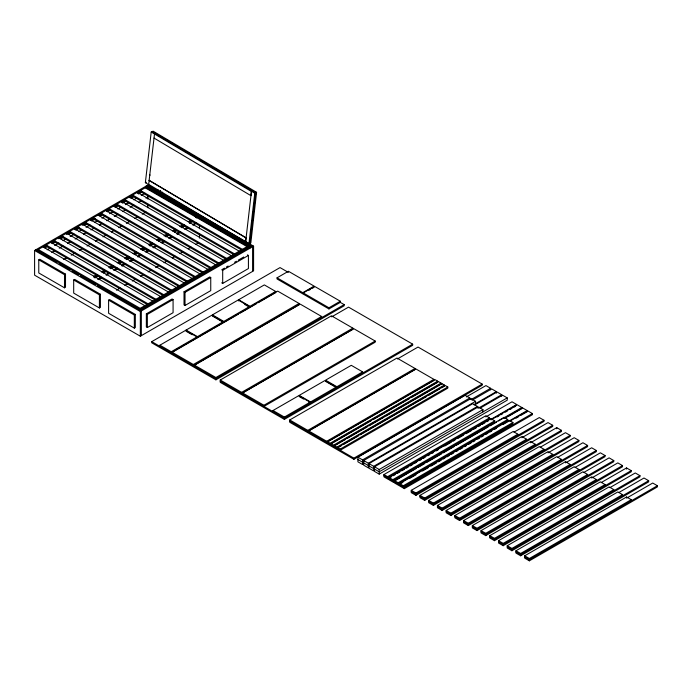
<?xml version="1.0" encoding="UTF-8"?>
<svg xmlns="http://www.w3.org/2000/svg" width="692" height="692" viewBox="0 0 692 692"><rect width="100%" height="100%" fill="white"/><g stroke="black" fill="none" stroke-linecap="round" stroke-linejoin="round"><path stroke-width="1.04" d="M256.585 192.307L255.582 192.705L249.812 243.402L250.824 242.996L256.585 192.307L153.131 131.177L151.202 132.034L145.355 182.688L148.65 184.643L154.498 133.989L155.501 133.582M245.548 241.845L246.015 237.754L149.152 180.309M250.885 195.516L251.36 191.433L252.364 191.027L152.205 131.627M245.634 241.897L251.473 191.243L252.476 190.836L255.772 192.791L249.933 243.446L248.93 243.852L148.676 184.401M248.93 243.852L254.768 193.198L255.772 192.791M34.6 250.478L147.854 185.093L253.583 246.144L253.583 270.832L140.338 336.217L34.6 275.174L34.6 250.478L140.338 311.53L253.583 246.144M37.273 250.097L147.854 186.252L147.854 188.397M43.89 247.433L46.693 245.816M51.372 243.117L55.109 240.954M58.855 238.792L61.657 237.174M66.337 234.476L70.082 232.313M74.753 229.614L77.565 227.997M82.236 225.289L85.981 223.135M90.661 220.428L93.463 218.81M99.077 215.575L101.88 213.949M106.559 211.25L109.371 209.633M114.976 206.389L116.853 205.308M121.524 202.609L125.269 200.446M129.949 197.748L132.752 196.13M137.431 193.431L141.168 191.269M44.893 248.013L47.696 246.395M52.376 243.696L55.178 242.07M60.792 238.835L63.595 237.209M68.274 234.51L71.077 232.893M75.757 230.194L79.502 228.031M84.173 225.333L86.984 223.715M91.664 221.007L95.401 218.854M100.081 216.146L101.949 215.074M107.563 211.83L110.365 210.212M115.045 207.513L117.856 205.887M122.527 203.189L126.273 201.026M130.944 198.327L133.755 196.71M138.435 194.011L142.171 191.848M47.142 249.803L50.499 247.857M54.599 245.496L58.924 242.996M62.998 240.643L65.792 239.034M70.143 236.517L74.182 234.19M78.568 231.656L81.647 229.882M86.05 227.339L90.038 225.038M94.467 222.478L97.494 220.731M101.949 218.153L105.694 215.999M109.621 213.724L113.35 211.579M117.856 208.975L120.806 207.271M125.339 204.65L129.205 202.419M133.755 199.798L136.661 198.111M141.237 195.473L145.052 193.267M38.778 259.837L39.781 259.258L65.506 274.11L65.506 287.232L64.503 287.811L38.778 272.959L38.778 259.837L64.503 274.689L65.506 274.11M51.805 252.511L54.599 250.893M59.261 248.203L62.998 246.049M67.66 243.359L70.454 241.742M75.117 239.051L78.845 236.898M83.507 234.207L86.31 232.59M90.972 229.9L93.766 228.282M99.363 225.047L102.156 223.438M106.819 220.748L109.621 219.13M114.284 216.44L118.012 214.286M122.674 211.588L125.468 209.979M130.131 207.289L133.867 205.135M138.53 202.436L141.324 200.827M145.986 198.128L147.854 197.056M63.716 259.517L66.519 257.9M71.198 255.201L74.935 253.038M79.606 250.34L82.409 248.722M87.088 246.023L90.825 243.869M95.505 241.171L98.307 239.544M102.978 236.854L106.715 234.692M111.395 231.993L114.197 230.375M118.868 227.677L121.68 226.059M126.351 223.36L130.087 221.198M134.767 218.499L137.57 216.881M142.241 214.183L145.986 212.02M73.689 279.992L74.693 279.412L100.418 294.264L100.418 307.386L99.414 307.957L73.689 293.114L73.689 279.992L99.414 294.844L100.418 294.264M93.835 276.272L96.638 274.646M101.317 271.947L104.12 270.33M108.8 267.631L112.536 265.469M117.216 262.77L120.027 261.152M124.698 258.445L128.444 256.291M133.124 253.583L135.926 251.966M140.606 249.267L143.408 247.65M149.022 244.406L151.825 242.788M156.504 240.089L159.307 238.463M163.987 235.764L166.798 234.147M172.403 230.903L175.214 229.286M179.894 226.587L182.697 224.961M188.31 221.725L190.179 220.644M93.896 277.388L97.641 275.226M102.321 272.527L105.123 270.909M109.803 268.211L113.54 266.048M118.22 263.349L121.022 261.723M125.702 259.024L129.447 256.87M134.118 254.163L136.93 252.545M141.609 249.847L144.412 248.229M149.091 245.522L152.828 243.368M157.508 240.669L160.31 239.043M164.99 236.344L168.736 234.181M173.407 231.483L176.218 229.865M180.889 227.166L184.634 225.004M189.314 222.305L192.117 220.679M94.899 277.968L98.645 275.805M103.316 273.106L106.127 271.489M110.806 268.79L114.543 266.628M119.223 263.929L122.026 262.303M126.705 259.604L129.508 257.986M135.122 254.743L137.933 253.125M142.604 250.426L145.415 248.809M150.095 246.101L153.832 243.947M158.511 241.24L161.314 239.622M165.994 236.923L169.73 234.761M174.41 232.062L177.221 230.445M181.892 227.746L184.703 226.12M189.374 223.421L193.12 221.258M98.688 278.478L100.548 277.405M114.535 269.326L116.403 268.254M122 265.019L123.868 263.946M129.456 260.72L132.258 259.102M138.781 255.331L140.649 254.258M145.311 251.559L148.105 249.95M161.167 242.408L163.027 241.335M169.557 237.564L171.426 236.491M177.014 233.256L178.882 232.183M185.413 228.412L187.273 227.339M97.71 279.43L101.447 277.276M106.127 274.577L108.929 272.951M113.609 270.252L117.355 268.089M122.026 265.391L124.837 263.773M129.508 261.074L133.253 258.912M137.933 256.213L140.736 254.587M145.415 251.888L148.218 250.27M152.897 247.572L155.7 245.954M161.314 242.71L164.125 241.093M168.796 238.385L171.607 236.768M177.221 233.533L180.024 231.907M184.703 229.208L187.506 227.59M193.12 224.346L195.922 222.729M98.757 279.603L101.551 277.985M106.213 275.295L109.95 273.141M114.612 270.451L117.406 268.833M122.069 266.143L125.797 263.989M130.459 261.291L133.262 259.682M137.924 256.992L141.652 254.838M146.315 252.139L149.109 250.53M153.771 247.831L156.574 246.222M162.17 242.987L164.964 241.378M169.626 238.679L172.42 237.071M177.083 234.372L180.82 232.218M185.482 229.528L188.276 227.919M192.938 225.22L196.666 223.066M116.472 290.199L120.2 288.045M124.863 285.355L127.665 283.737M132.328 281.047L135.122 279.43M140.718 276.203L143.512 274.586M148.183 271.895L150.977 270.278M155.639 267.588L159.368 265.434M164.03 262.744L166.833 261.126M172.42 257.9L175.223 256.282M179.885 253.592L182.679 251.975M188.276 248.748L191.078 247.13M195.741 244.44L198.535 242.823M108.601 300.146L109.604 299.567L135.321 314.419L135.321 327.541L134.326 328.112L108.601 313.268L108.601 300.146L134.326 314.998L135.321 314.419M139.17 308.926L248.739 245.66M249.743 248.359L249.743 246.24L140.165 309.506L36.269 249.518M140.338 310.371L251.585 246.144M222.608 269.188L224.45 268.124M226.284 267.069L228.126 266.005M234.553 262.294L236.396 261.23M238.23 260.166L243.74 256.983M184.02 291.782L209.745 276.93L210.749 277.509L210.749 290.623L185.024 305.475L184.02 304.895L184.02 291.782L185.024 292.361L210.749 277.509M146.349 313.839L172.074 298.987L173.078 299.567L173.078 312.689L147.353 327.541L146.349 326.961L146.349 313.839L147.353 314.419L173.078 299.567M221.691 269.716L222.694 270.295L248.419 255.443L248.419 268.557L222.694 283.409L221.691 282.829M339.53 301.937L344.175 304.618L344.175 305.777L215.895 379.839L151.747 342.808L151.747 341.649L280.035 267.588L288.4 272.414M159.895 346.355L159.895 345.196L185.62 330.343L196.978 336.9L196.978 338.059L171.253 352.911L171.253 351.752L196.978 336.9M192.194 334.772L186.07 331.243L186.07 330.084L211.795 315.232L223.153 321.789L223.153 322.948L213.966 328.25M238.489 314.099L223.793 322.584L212.427 316.019L212.427 314.869L238.152 300.017L249.509 306.573L249.509 307.732L240.323 313.035M238.61 300.908L238.61 299.757L264.335 284.905L275.693 291.462L275.693 292.612L258.237 302.698M277.051 277.821L288.408 271.264L314.133 286.116L302.776 292.673L277.051 277.821L277.051 278.98L302.776 293.832L302.776 292.673M186.07 330.084L197.436 336.641L223.153 321.789M212.427 314.869L223.793 321.425L249.509 306.573M238.61 299.757L249.968 306.314L275.693 291.462M171.962 353.318L171.962 352.159L277.7 291.116L299.082 303.459L299.082 304.618L193.345 365.661L193.345 364.502L299.082 303.459M212.133 329.314L197.436 337.8L197.436 336.641M256.395 303.753L249.968 307.464L249.968 306.314M303.226 292.932L314.583 286.376L340.308 301.228L340.308 302.387L328.951 308.943L303.226 294.091L303.226 292.932L328.951 307.784L340.308 301.228M308.892 290.294L310.639 289.291M312.386 288.279L314.133 287.267M194.513 366.336L194.513 365.177L300.25 304.134L321.624 316.478L321.624 317.637M194.513 365.177L215.895 377.529L321.624 316.478M344.175 304.618L215.895 378.68L151.747 341.649M331.667 316.858L348.526 307.127L412.666 344.158L412.666 345.317L284.377 419.378L220.238 382.347L220.238 380.029L331.485 315.803L352.868 328.146L352.868 329.305L241.62 393.532L241.62 392.373L352.868 328.146M242.563 394.077L242.563 392.918L353.811 328.691L375.185 341.035L375.185 342.194L263.937 406.42L263.937 405.261L375.185 341.035M273.02 411.662L273.02 410.503L298.745 395.66L310.103 402.216L310.103 403.367M273.02 410.503L284.377 417.068L310.103 402.216M336.277 387.096L324.92 380.539L299.195 395.392L310.552 401.948L336.277 387.096L336.277 388.255M362.634 371.881L351.276 365.324L325.551 380.176L336.909 386.733L362.634 371.881L362.634 373.04M412.666 344.158L284.377 418.219L220.238 381.188M397.433 358.94L418.037 347.047L482.177 384.086L482.177 385.236L353.889 459.306L289.749 422.276L289.749 419.957L396.983 358.041L415.027 368.464L415.027 369.615L307.784 431.531L307.784 430.372L415.027 368.464M308.623 432.016L308.623 430.857L415.866 368.94L433.901 379.354L433.901 380.513L326.667 442.43L326.667 441.271L433.901 379.354M327.446 442.88L327.446 441.721L435.017 379.614L437.69 381.162L437.69 382.321L411.498 397.442M327.446 441.721L330.119 443.269L437.69 381.162M330.819 444.826L330.819 443.667L438.391 381.56L441.063 383.108L441.063 384.259M371.275 420.658L330.119 444.428L330.119 443.269M373.152 419.586L409.629 398.523M330.819 443.667L333.492 445.216L441.063 383.108M334.184 446.772L334.184 445.613L441.755 383.506L444.428 385.055L444.428 386.205L441.626 387.831M345.645 439.351L333.492 446.366L333.492 445.216M347.522 438.27L367.167 426.929M369.035 425.848L383.999 417.207M385.868 416.126L440.129 384.804M334.184 445.613L336.857 447.153L444.428 385.055M337.549 448.719L337.549 447.56L445.129 385.453L447.802 386.992L447.802 388.151L340.222 450.258L340.222 449.099L447.802 386.992M341.537 445.613L336.857 448.312L336.857 447.153M343.405 444.532L358.37 435.891M360.247 434.81L426.661 396.473M428.53 395.392L439.757 388.904M289.749 421.117L353.889 458.147L482.177 384.086M364.442 463.45L362.573 464.531L357.902 461.823L357.902 457.196L465.136 395.288L469.816 397.987L469.816 399.526M466.313 396.923L485.931 385.591L490.611 388.29L490.611 389.838M357.902 457.196L362.573 459.895L469.816 397.987M475.577 401.308L368.343 463.225L368.343 467.853L363.663 465.154L363.663 460.526L470.897 398.609L475.577 401.308L475.577 403.626M364.442 461.132L362.573 462.213L357.902 459.514M470.984 399.621L490.611 388.29M472.074 400.253L491.701 388.921L496.372 391.62L496.372 393.16M477.419 406.42L373.689 466.313L373.689 470.941L369.009 468.242L369.009 463.614L472.74 403.721L477.419 406.42L477.419 407.969M473.717 404.699L496.372 391.62M474.617 404.958L497.046 392.001L501.717 394.708L501.717 396.248M480.127 408.133L502.556 395.184L507.236 397.891L507.236 400.201L379.199 474.124L374.519 471.425L374.519 466.797L478.25 406.905L482.929 409.603L482.929 411.922M478.354 408.193L501.717 394.708M374.519 466.797L379.199 469.496L482.929 409.603M507.236 397.891L379.199 471.806L374.519 469.107M383.956 475.715L388.636 478.414L388.636 479.573L383.956 476.874L383.956 474.556L485.853 415.728L489.529 417.847L489.529 419.006L387.632 477.835L387.632 476.676L489.529 417.847M485.827 416.904L511.993 401.793L516.673 404.491L490.498 419.603M416.247 468.458L393.817 481.407L393.817 482.558L389.138 479.859L389.138 477.549L491.026 418.721L494.702 420.84L494.702 421.999L392.814 480.828L392.814 479.668L494.702 420.84M388.636 478.414L391.438 476.797M393.307 475.715L395.175 474.634M397.044 473.562L399.846 471.935M401.715 470.863L404.526 469.245M406.394 468.164L408.263 467.083M410.131 466.001L412.934 464.384M414.802 463.303L416.671 462.23M419.473 460.613L421.341 459.531M423.21 458.45L425.087 457.369M427.89 455.751L429.758 454.67M431.626 453.597L433.495 452.516M436.297 450.899L438.166 449.817M444.705 446.037L451.253 442.266M453.122 441.185L454.99 440.103M457.793 438.486L463.398 435.251M466.2 433.633L471.814 430.389M473.683 429.317L476.485 427.691M478.354 426.618L480.222 425.537M482.09 424.455L484.893 422.838M486.761 421.757L488.63 420.684M497.046 416.982L498.915 415.901M500.783 414.819L502.651 413.747M505.454 412.129L507.322 411.048M510.125 409.43L511.993 408.349M513.871 407.268L515.739 406.187M394.483 481.788L399.154 484.487L399.154 485.646L394.483 482.947L394.483 480.629L504.061 417.371L507.729 419.49L507.729 420.649L398.159 483.907L398.159 482.757L507.729 419.49M418.115 467.377L424.654 463.597M426.523 462.516L441.479 453.883M443.347 452.81L454.558 446.331M456.426 445.25L488.206 426.903M490.074 425.831L496.614 422.051M498.482 420.97L521.846 407.484L521.846 408.643L508.767 416.195M504.762 418.124L522.521 407.865L527.192 410.572L502.894 424.594M505.03 418.349L506.899 417.276M509.935 421.108L527.693 410.858L532.373 413.557L532.373 414.716L404.336 488.638L399.656 485.94L399.656 483.622L509.234 420.355L512.91 422.483L512.91 423.634L403.332 486.9L403.332 485.741L512.91 422.483M399.154 484.487L402.9 482.333M409.439 478.553L415.978 474.781M422.527 471.001L428.132 467.766M430.934 466.148L436.54 462.905M438.408 461.832L441.211 460.206M443.079 459.133L444.956 458.052M446.824 456.971L449.627 455.353M451.495 454.272L453.364 453.191M456.166 451.573L458.035 450.501M459.903 449.419L462.706 447.802M464.574 446.721L466.443 445.639M468.32 444.558L471.122 442.941M472.991 441.868L474.859 440.787M477.662 439.169L479.53 438.088M481.398 437.007L483.267 435.925M486.069 434.308L487.938 433.227M489.815 432.154L491.683 431.073M494.486 429.455L496.354 428.374M515.981 418.202L518.784 416.584M520.652 415.503L527.192 411.723M399.656 484.781L404.336 487.479L532.373 413.557M514.069 432.128L539.302 417.561L543.981 420.26L543.981 421.419L415.944 495.342L411.264 492.635L411.264 490.325L513.161 431.497L517.841 434.195L517.841 435.355M411.264 490.325L415.944 493.024L517.841 434.195M543.981 420.26L415.944 494.183L411.264 491.484M521.863 437.707L548.029 422.596L552.709 425.295L552.709 426.454L424.672 500.377L419.992 497.678L419.992 495.36L521.889 436.531L526.56 439.23L526.56 440.389M419.992 495.36L424.672 498.058L526.56 439.23M552.709 425.295L424.672 499.217L419.992 496.519M530.608 441.574L530.608 442.724L556.749 427.639L561.428 430.337L561.428 431.497L433.391 505.411L428.72 502.712L428.72 500.402L530.608 441.574L535.288 444.273L535.288 445.432M428.72 500.402L433.391 503.101L535.288 444.273M561.428 430.337L433.391 504.252L428.72 501.553M540.244 447.24L565.476 432.673L570.156 435.372L570.156 436.531L442.119 510.454L437.439 507.746L437.439 505.437L539.336 446.608L544.016 449.307L544.016 450.466M437.439 505.437L442.119 508.136L544.016 449.307M570.156 435.372L442.119 509.295L437.439 506.596M548.038 452.819L574.204 437.707L578.875 440.406L578.875 441.565L450.847 515.488L446.167 512.789L446.167 510.471L548.064 451.642L552.735 454.341L552.735 455.5M446.167 510.471L450.847 513.17L552.735 454.341M578.875 440.406L450.847 514.329L446.167 511.63M557.691 457.317L582.923 442.75L587.603 445.449L587.603 446.608L459.566 520.522L454.895 517.824L454.895 515.505L556.783 456.685L561.463 459.384L561.463 460.543M454.895 515.505L459.566 518.213L561.463 459.384M587.603 445.449L459.566 519.363L454.895 516.664M566.419 462.351L591.651 447.785L596.331 450.483L596.331 451.642L468.294 525.565L463.614 522.858L463.614 520.548L565.511 461.72L570.191 464.418L570.191 465.578M463.614 520.548L468.294 523.247L570.191 464.418M596.331 450.483L468.294 524.406L463.614 521.707M575.139 467.385L600.379 452.819L605.05 455.518L605.05 456.677L477.022 530.6L472.342 527.901L472.342 525.583L574.23 466.754L578.91 469.453L578.91 470.612M472.342 525.583L477.022 528.281L578.91 469.453M605.05 455.518L477.022 529.441L472.342 526.742M583.866 472.428L609.098 457.862L613.778 460.561L613.778 461.711L485.741 535.634L481.061 532.935L481.061 530.617L582.958 471.797L587.638 474.496L587.638 475.655M481.061 530.617L485.741 533.324L587.638 474.496M613.778 460.561L485.741 534.475L481.061 531.776M591.66 477.999L617.826 462.896L622.506 465.595L622.506 466.754L494.469 540.677L489.789 537.969L489.789 535.66L591.686 476.831L596.357 479.53L596.357 480.689M489.789 535.66L494.469 538.359L596.357 479.53M622.506 465.595L494.469 539.518L489.789 536.819M601.313 482.497L626.545 467.93L631.225 470.629L631.225 471.788L503.188 545.711L498.517 543.012L498.517 540.694L600.405 481.866L605.085 484.564L605.085 485.723M498.517 540.694L503.188 543.393L605.085 484.564M631.225 470.629L503.188 544.552L498.517 541.853M610.041 487.54L635.273 472.965L639.953 475.672L639.953 476.823L511.916 550.745L507.236 548.047L507.236 545.728L609.133 486.909L613.813 489.607L613.813 490.758M507.236 545.728L511.916 548.436L613.813 489.607M639.953 475.672L511.916 549.586L507.236 546.888M618.769 492.574L644.001 478.008L648.672 480.706L648.672 481.866L520.644 555.78L515.964 553.081L515.964 550.771L617.861 491.943L622.532 494.642L622.532 495.801M515.964 550.771L520.644 553.47L622.532 494.642M648.672 480.706L520.644 554.629L515.964 551.931M626.58 496.977L626.58 498.136L652.72 483.042L657.4 485.741L657.4 486.9L529.363 560.823L524.692 558.124L524.692 555.806L626.58 496.977L631.26 499.676L631.26 500.835M524.692 555.806L529.363 558.505L631.26 499.676M657.4 485.741L529.363 559.664L524.692 556.965M149.463 175.102L150.181 175.093M136.488 282.665L135.77 282.673M145.355 182.688L146.358 182.281M146.851 185.672L252.589 246.724L252.589 271.411M145.848 186.252L249.743 246.24M145.848 187.411L247.745 246.24M145.182 187.8L247.07 246.629M195.793 217.4L196.796 217.98M521.846 407.484L517.175 404.785L491 419.888L491.026 418.721M242.399 249.328L140.502 190.499L140.502 191.658L241.465 249.942M247.416 254.864L248.419 255.443M137.319 192.341L239.207 251.161M234.536 253.869L132.639 195.04L132.639 196.191L234.536 255.019M129.456 196.874L231.344 255.703M226.665 258.401L124.776 199.581L124.776 200.732L225.73 259.024M223.481 260.244L121.584 201.415L121.584 202.574M218.802 262.943L116.913 204.114L116.913 205.273L217.868 263.565M113.722 205.957L215.619 264.785M210.939 267.484L109.051 208.655L109.051 209.814L210.005 268.107M105.859 210.498L207.756 269.326M97.996 215.039L199.893 273.868M244.726 304.445L248.22 306.461M195.213 276.566L93.316 217.738L93.316 218.897L195.213 277.726M90.133 219.58L192.03 278.409M187.35 281.108L85.453 222.279L85.453 223.438L186.416 281.722M82.27 224.122L184.167 282.942M179.488 285.649L77.591 226.82L77.591 227.971L178.553 286.263M74.407 228.654L176.304 287.483M171.625 290.182L69.728 231.362L69.728 232.512L170.69 290.804M325.551 381.335L336.909 387.892L336.909 386.733M66.544 233.195L168.433 292.024M163.762 294.723L61.865 235.894L61.865 237.053L163.762 295.882M58.682 237.737L160.57 296.565M155.899 299.264L54.002 240.435L54.002 241.595L154.965 299.887M50.819 242.278L152.707 301.107M148.036 303.805L46.139 244.977L46.139 246.136L148.036 304.964M42.956 246.819L144.844 305.648M299.195 396.551L303.563 399.076M308.805 402.104L310.552 403.107L310.552 401.948M38.276 249.518L140.165 308.347M35.603 249.907L57.125 262.329M58.993 263.41L70.221 269.889M72.098 270.97L78.646 274.75M80.514 275.831L95.487 284.481M97.356 285.562L141.341 310.95L141.341 335.637M363.663 460.526L368.343 463.225M369.009 463.614L373.689 466.313M289.749 419.957L307.784 430.372M308.623 430.857L326.667 441.271M337.549 447.56L340.222 449.099M159.895 345.196L171.253 351.752M171.962 352.159L193.345 364.502M220.238 380.029L241.62 392.373M242.563 392.918L263.937 405.261M363.663 462.836L368.343 465.543M369.009 465.924L373.689 468.622M383.956 474.556L387.632 476.676M389.138 477.549L392.814 479.668M394.483 480.629L398.159 482.757M399.656 483.622L403.332 485.741M389.138 478.7L393.817 481.407M152.128 131.584L255.582 192.705M251.473 191.243L254.768 193.198M151.202 132.034L251.36 191.433M154.022 138.071L250.962 195.672M149.117 180.439L246.093 237.944M626.545 467.93L626.545 469.089M565.511 461.72L565.511 462.879M556.749 427.639L556.749 428.789M529.363 558.505L529.363 560.823M520.644 553.47L520.644 555.78M511.916 548.436L511.916 550.745M504.061 417.371L504.061 418.522M503.188 543.393L503.188 545.711M494.469 538.359L494.469 540.677M485.741 533.324L485.741 535.634M477.022 528.281L477.022 530.6M468.294 523.247L468.294 525.565M459.566 518.213L459.566 520.522M450.847 513.17L450.847 515.488M442.119 508.136L442.119 510.454M441.755 383.506L441.755 384.666M433.391 503.101L433.391 505.411M424.672 498.058L424.672 500.377M415.944 493.024L415.944 495.342M404.336 487.479L404.336 488.638M379.199 469.496L379.199 474.124M362.573 459.895L362.573 464.531M353.889 458.147L353.889 459.306M328.951 307.784L328.951 308.943M284.377 417.068L284.377 419.378M223.793 321.425L223.793 322.584M222.694 270.295L222.694 283.409M215.895 377.529L215.895 379.839M199.469 225.618L199.469 228.749M199.469 233.957L199.469 238.117M185.024 292.361L185.024 305.475M162.551 192.177L162.551 194.322M160.544 190.421L160.544 192.532M157.871 189.677L157.871 191.796M147.854 195.914L147.854 199.132M147.854 204.503L147.854 207.721M147.353 314.419L147.353 327.541M140.338 311.53L140.338 336.217M134.326 314.998L134.326 328.112M99.414 294.844L99.414 307.957M64.503 274.689L64.503 287.811M203.076 272.025L101.188 213.197L101.188 214.356L203.076 273.184L203.076 272.025"/></g></svg>
